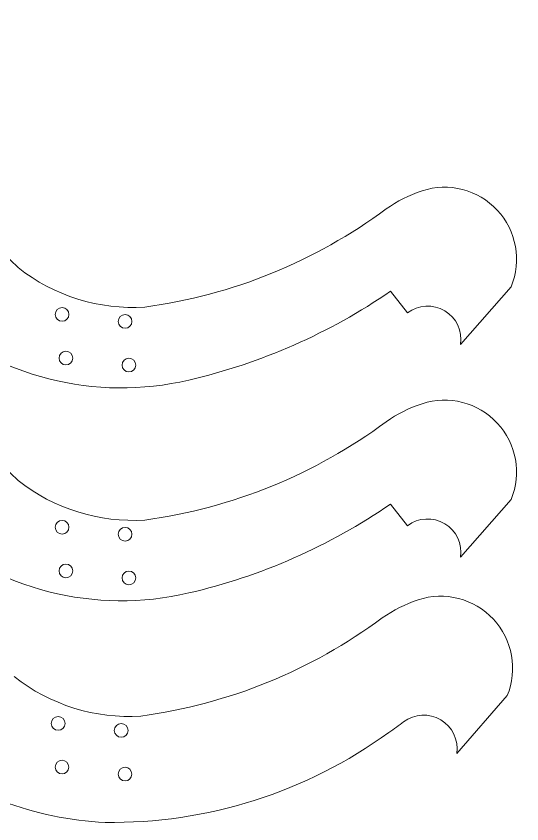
# Model space of a CAD drawing. Header units: inches. Extents: x -25.4 to 25.4, y -23 to 23.1.
# Drawn here: x -8.81 to 0.42, y 5.23 to 19.96 of the extents above; entities that cross this region are included whole.
import ezdxf

# ---------------------------------------------------------------- set-up
doc = ezdxf.new("R2010")
doc.units = ezdxf.units.IN
doc.header["$MEASUREMENT"] = 0
doc.layers.add('Layer 1', color=7, linetype='Continuous', true_color=0xffffff)

msp = doc.modelspace()

# ---------------------------------------------------------------- linework, layer by layer
at = {"layer": 'Layer 1', "color": 6, "lineweight": 9, "true_color": 0xff00ff}
for points in [[(-12.936, 19.963), (-11.658, 18.337), (-10.266, 16.804), (-8.771, 15.376)], [(-1.4, 16.776), (-1.633, 16.698), (-1.853, 16.588), (-2.054, 16.448)], [(-6.459, 14.655), (-4.863, 14.871), (-3.347, 15.488), (-2.054, 16.448)], [(-12.936, 16.079), (-11.658, 14.453), (-10.266, 12.92), (-8.771, 11.492)], [(-8.771, 15.376), (-8.115, 14.859), (-7.292, 14.603), (-6.459, 14.655)], [(-5.657, 13.324), (-4.338, 13.63), (-3.088, 14.18), (-1.972, 14.946)], [(-1.664, 14.552), (-1.664, 14.552), (-1.972, 14.946), (-1.972, 14.946)], [(-0.695, 13.974), (-0.695, 13.974), (0.227, 15.028), (0.227, 15.028)], [(-10.464, 14.542), (-9.155, 13.378), (-7.362, 12.923), (-5.657, 13.324)], [(-1.4, 12.892), (-1.633, 12.814), (-1.853, 12.704), (-2.054, 12.565)], [(-6.459, 10.771), (-4.863, 10.987), (-3.347, 11.604), (-2.054, 12.565)], [(-8.771, 11.492), (-8.115, 10.976), (-7.292, 10.719), (-6.459, 10.771)], [(-5.657, 9.44), (-4.338, 9.746), (-3.088, 10.296), (-1.972, 11.062)], [(-1.664, 10.668), (-1.664, 10.668), (-1.972, 11.062), (-1.972, 11.062)], [(-0.695, 10.091), (-0.695, 10.091), (0.227, 11.144), (0.227, 11.144)], [(-10.464, 10.658), (-9.155, 9.494), (-7.362, 9.04), (-5.657, 9.44)], [(-1.472, 9.315), (-1.704, 9.237), (-1.924, 9.126), (-2.126, 8.987)], [(-6.531, 7.194), (-4.935, 7.41), (-3.419, 8.027), (-2.126, 8.987)], [(-8.843, 7.914), (-8.187, 7.398), (-7.364, 7.141), (-6.531, 7.194)], [(-0.766, 6.513), (-0.766, 6.513), (0.155, 7.567), (0.155, 7.567)], [(-2.003, 6.896), (-1.91, 6.956), (-1.821, 7.021), (-1.735, 7.091)], [(-7.185, 5.254), (-5.326, 5.228), (-3.508, 5.804), (-2.003, 6.896)], [(-10.715, 6.592), (-9.709, 5.785), (-8.473, 5.316), (-7.185, 5.254)]]:
    msp.add_open_spline(points, degree=3, dxfattribs=at)
for points, knots in [([(0.227, 15.028), (0.422, 15.503), (0.323, 16.048), (-0.026, 16.424), (-0.026, 16.424), (-0.376, 16.799), (-0.913, 16.937), (-1.4, 16.776)], [0, 0, 0, 0, 0.333333, 0.333333, 0.333333, 0.333333, 1, 1, 1, 1]), ([(-7.843, 14.523), (-7.843, 14.592), (-7.899, 14.648), (-7.968, 14.648), (-7.968, 14.648), (-8.037, 14.648), (-8.093, 14.592), (-8.093, 14.523), (-8.093, 14.523), (-8.093, 14.454), (-8.037, 14.398), (-7.968, 14.398), (-7.968, 14.398), (-7.899, 14.398), (-7.843, 14.454), (-7.843, 14.523)], [0, 0, 0, 0, 0.2, 0.2, 0.2, 0.2, 0.4, 0.4, 0.4, 0.4, 0.6, 0.6, 0.6, 0.6, 1, 1, 1, 1]), ([(-0.695, 13.974), (-0.659, 14.219), (-0.774, 14.46), (-0.986, 14.587), (-0.986, 14.587), (-1.198, 14.713), (-1.466, 14.7), (-1.664, 14.552)], [0, 0, 0, 0, 0.333333, 0.333333, 0.333333, 0.333333, 1, 1, 1, 1]), ([(-6.693, 14.395), (-6.693, 14.464), (-6.749, 14.52), (-6.818, 14.52), (-6.818, 14.52), (-6.887, 14.52), (-6.943, 14.464), (-6.943, 14.395), (-6.943, 14.395), (-6.943, 14.326), (-6.887, 14.27), (-6.818, 14.27), (-6.818, 14.27), (-6.749, 14.27), (-6.693, 14.326), (-6.693, 14.395)], [0, 0, 0, 0, 0.2, 0.2, 0.2, 0.2, 0.4, 0.4, 0.4, 0.4, 0.6, 0.6, 0.6, 0.6, 1, 1, 1, 1]), ([(-7.773, 13.726), (-7.773, 13.795), (-7.829, 13.851), (-7.898, 13.851), (-7.898, 13.851), (-7.967, 13.851), (-8.023, 13.795), (-8.023, 13.726), (-8.023, 13.726), (-8.023, 13.657), (-7.967, 13.601), (-7.898, 13.601), (-7.898, 13.601), (-7.829, 13.601), (-7.773, 13.657), (-7.773, 13.726)], [0, 0, 0, 0, 0.2, 0.2, 0.2, 0.2, 0.4, 0.4, 0.4, 0.4, 0.6, 0.6, 0.6, 0.6, 1, 1, 1, 1]), ([(-6.623, 13.598), (-6.623, 13.667), (-6.679, 13.723), (-6.748, 13.723), (-6.748, 13.723), (-6.817, 13.723), (-6.873, 13.667), (-6.873, 13.598), (-6.873, 13.598), (-6.873, 13.529), (-6.817, 13.473), (-6.748, 13.473), (-6.748, 13.473), (-6.679, 13.473), (-6.623, 13.529), (-6.623, 13.598)], [0, 0, 0, 0, 0.2, 0.2, 0.2, 0.2, 0.4, 0.4, 0.4, 0.4, 0.6, 0.6, 0.6, 0.6, 1, 1, 1, 1]), ([(0.227, 11.144), (0.422, 11.619), (0.323, 12.164), (-0.026, 12.54), (-0.026, 12.54), (-0.376, 12.916), (-0.913, 13.053), (-1.4, 12.892)], [0, 0, 0, 0, 0.333333, 0.333333, 0.333333, 0.333333, 1, 1, 1, 1]), ([(-7.843, 10.639), (-7.843, 10.708), (-7.899, 10.764), (-7.968, 10.764), (-7.968, 10.764), (-8.037, 10.764), (-8.093, 10.708), (-8.093, 10.639), (-8.093, 10.639), (-8.093, 10.57), (-8.037, 10.514), (-7.968, 10.514), (-7.968, 10.514), (-7.899, 10.514), (-7.843, 10.57), (-7.843, 10.639)], [0, 0, 0, 0, 0.2, 0.2, 0.2, 0.2, 0.4, 0.4, 0.4, 0.4, 0.6, 0.6, 0.6, 0.6, 1, 1, 1, 1]), ([(-0.695, 10.091), (-0.659, 10.335), (-0.774, 10.577), (-0.986, 10.703), (-0.986, 10.703), (-1.198, 10.83), (-1.466, 10.816), (-1.664, 10.668)], [0, 0, 0, 0, 0.333333, 0.333333, 0.333333, 0.333333, 1, 1, 1, 1]), ([(-6.693, 10.511), (-6.693, 10.58), (-6.749, 10.636), (-6.818, 10.636), (-6.818, 10.636), (-6.887, 10.636), (-6.943, 10.58), (-6.943, 10.511), (-6.943, 10.511), (-6.943, 10.442), (-6.887, 10.386), (-6.818, 10.386), (-6.818, 10.386), (-6.749, 10.386), (-6.693, 10.442), (-6.693, 10.511)], [0, 0, 0, 0, 0.2, 0.2, 0.2, 0.2, 0.4, 0.4, 0.4, 0.4, 0.6, 0.6, 0.6, 0.6, 1, 1, 1, 1]), ([(-7.773, 9.842), (-7.773, 9.911), (-7.829, 9.967), (-7.898, 9.967), (-7.898, 9.967), (-7.967, 9.967), (-8.023, 9.911), (-8.023, 9.842), (-8.023, 9.842), (-8.023, 9.773), (-7.967, 9.717), (-7.898, 9.717), (-7.898, 9.717), (-7.829, 9.717), (-7.773, 9.773), (-7.773, 9.842)], [0, 0, 0, 0, 0.2, 0.2, 0.2, 0.2, 0.4, 0.4, 0.4, 0.4, 0.6, 0.6, 0.6, 0.6, 1, 1, 1, 1]), ([(-6.623, 9.714), (-6.623, 9.783), (-6.679, 9.839), (-6.748, 9.839), (-6.748, 9.839), (-6.817, 9.839), (-6.873, 9.783), (-6.873, 9.714), (-6.873, 9.714), (-6.873, 9.645), (-6.817, 9.589), (-6.748, 9.589), (-6.748, 9.589), (-6.679, 9.589), (-6.623, 9.645), (-6.623, 9.714)], [0, 0, 0, 0, 0.2, 0.2, 0.2, 0.2, 0.4, 0.4, 0.4, 0.4, 0.6, 0.6, 0.6, 0.6, 1, 1, 1, 1]), ([(0.155, 7.567), (0.351, 8.041), (0.252, 8.587), (-0.098, 8.962), (-0.098, 8.962), (-0.448, 9.338), (-0.985, 9.476), (-1.472, 9.315)], [0, 0, 0, 0, 0.333333, 0.333333, 0.333333, 0.333333, 1, 1, 1, 1]), ([(-0.766, 6.513), (-0.731, 6.757), (-0.846, 6.999), (-1.058, 7.126), (-1.058, 7.126), (-1.27, 7.252), (-1.537, 7.238), (-1.735, 7.091)], [0, 0, 0, 0, 0.333333, 0.333333, 0.333333, 0.333333, 1, 1, 1, 1]), ([(-7.915, 7.061), (-7.915, 7.13), (-7.97, 7.186), (-8.04, 7.186), (-8.04, 7.186), (-8.109, 7.186), (-8.165, 7.13), (-8.165, 7.061), (-8.165, 7.061), (-8.165, 6.992), (-8.109, 6.936), (-8.04, 6.936), (-8.04, 6.936), (-7.97, 6.936), (-7.915, 6.992), (-7.915, 7.061)], [0, 0, 0, 0, 0.2, 0.2, 0.2, 0.2, 0.4, 0.4, 0.4, 0.4, 0.6, 0.6, 0.6, 0.6, 1, 1, 1, 1]), ([(-6.765, 6.933), (-6.765, 7.002), (-6.82, 7.058), (-6.89, 7.058), (-6.89, 7.058), (-6.959, 7.058), (-7.015, 7.002), (-7.015, 6.933), (-7.015, 6.933), (-7.015, 6.864), (-6.959, 6.808), (-6.89, 6.808), (-6.89, 6.808), (-6.82, 6.808), (-6.765, 6.864), (-6.765, 6.933)], [0, 0, 0, 0, 0.2, 0.2, 0.2, 0.2, 0.4, 0.4, 0.4, 0.4, 0.6, 0.6, 0.6, 0.6, 1, 1, 1, 1]), ([(-7.845, 6.264), (-7.845, 6.333), (-7.901, 6.389), (-7.97, 6.389), (-7.97, 6.389), (-8.039, 6.389), (-8.095, 6.333), (-8.095, 6.264), (-8.095, 6.264), (-8.095, 6.195), (-8.039, 6.139), (-7.97, 6.139), (-7.97, 6.139), (-7.901, 6.139), (-7.845, 6.195), (-7.845, 6.264)], [0, 0, 0, 0, 0.2, 0.2, 0.2, 0.2, 0.4, 0.4, 0.4, 0.4, 0.6, 0.6, 0.6, 0.6, 1, 1, 1, 1]), ([(-6.695, 6.136), (-6.695, 6.205), (-6.751, 6.261), (-6.82, 6.261), (-6.82, 6.261), (-6.889, 6.261), (-6.945, 6.205), (-6.945, 6.136), (-6.945, 6.136), (-6.945, 6.067), (-6.889, 6.011), (-6.82, 6.011), (-6.82, 6.011), (-6.751, 6.011), (-6.695, 6.067), (-6.695, 6.136)], [0, 0, 0, 0, 0.2, 0.2, 0.2, 0.2, 0.4, 0.4, 0.4, 0.4, 0.6, 0.6, 0.6, 0.6, 1, 1, 1, 1])]:
    msp.add_open_spline(points, degree=3, knots=knots, dxfattribs=at)

doc.saveas('drawing.dxf')
